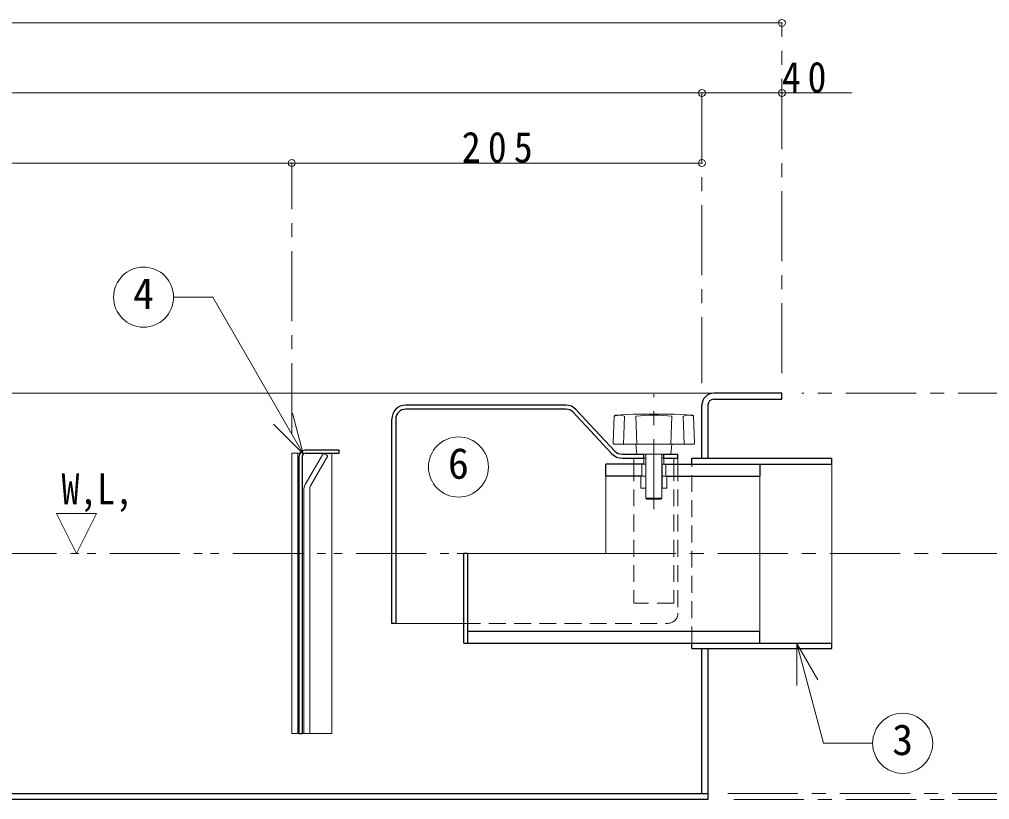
# Model space of a CAD drawing. Units: millimetres at full size, sheet at 1:7; details may follow other scales. Extents: x -1487 to 1348, y -983 to 984.
# Drawn here: x -120.9 to 363.9, y -728.5 to -338.7 of the extents above; entities that cross this region are included whole.
import ezdxf
from ezdxf.enums import TextEntityAlignment as Align

# ---------------------------------------------------------------- set-up
doc = ezdxf.new("R2010")
doc.units = ezdxf.units.MM
doc.header["$LTSCALE"] = 7
doc.header["$PDMODE"] = 32
doc.header["$PDSIZE"] = 3.5
for name, pattern in [('CHAIN1', [8, 5, -1, 1, -1]), ('DASHED1', [1.8, 1.2, -0.6]), ('DOUBLE_CHAIN1', [8.8, 5, -1, 0.6, -0.6, 0.6, -1])]:
    doc.linetypes.add(name, pattern=pattern)
doc.layers.add('0-A', color=4, linetype='Continuous', lineweight=9)
doc.styles.add('ＭＳ ゴシック', font='')
doc.styles.get('ＭＳ ゴシック').set_extended_font_data('MS Gothic')

msp = doc.modelspace()

# ---------------------------------------------------------------- linework, layer by layer
at = {"layer": '0-A'}
for p, q in [((-619.857, -340.487), (260.143, -340.487)), ((220.143, -375.487), (-579.857, -375.487)), ((295.143, -375.487), (220.143, -375.487)), ((-384.857, -410.487), (15.143, -410.487)), ((15.143, -410.487), (220.143, -410.487)), ((226.143, -525.487), (-576.857, -525.487)), ((18.143, -555.487), (19.295, -555.487)), ((35.143, -695.487), (35.143, -555.487)), ((192.143, -560.937), (192.043, -560.937)), ((200.243, -560.937), (200.143, -560.937)), ((172.143, -605.487), (172.143, -566.937)), ((103.143, -605.487), (172.143, -605.487)), ((18.143, -695.487), (18.893, -695.487)), ((20.393, -695.487), (21.143, -695.487)), ((24.143, -695.487), (35.143, -695.487))]:
    msp.add_line(p, q, dxfattribs=at)
at = {"layer": '0-A', "linetype": 'CHAIN1'}
for p, q in [((260.143, -515.487), (260.143, -340.487)), ((220.143, -375.487), (220.143, -520.487)), ((15.143, -545.487), (15.143, -410.487)), ((196.143, -583.437), (196.143, -525.937)), ((495.143, -525.487), (270.143, -525.487)), ((172.143, -605.487), (425.143, -605.487)), ((233.143, -725.487), (460.143, -725.487)), ((495.143, -728.487), (233.143, -728.487))]:
    msp.add_line(p, q, dxfattribs=at)
at = {"layer": '0-A', "color": 7, "lineweight": 18}
for p, q in [((-43.873, -477.479), (-24.253, -477.479)), ((20.945, -555.765), (-24.253, -477.479)), ((20.945, -555.765), (15.51, -535.481)), ((176.275, -536.871), (175.791, -550.419)), ((176.751, -536.39), (185.902, -535.949)), ((181.02, -550.937), (181.52, -536.937)), ((205.902, -535.937), (186.384, -535.937)), ((187.153, -536.937), (187.653, -550.937)), ((205.132, -536.937), (204.632, -550.937)), ((215.534, -536.39), (206.383, -535.949)), ((211.266, -550.937), (210.766, -536.937)), ((216.01, -536.871), (216.494, -550.419)), ((20.945, -555.765), (6.096, -540.916)), ((215.994, -550.937), (176.291, -550.937)), ((187.143, -550.937), (187.643, -555.937)), ((205.143, -550.937), (204.643, -555.937)), ((15.143, -555.487), (18.143, -555.487)), ((15.143, -695.487), (15.143, -555.487)), ((18.143, -555.487), (18.143, -695.487)), ((21.946, -571.095), (30.958, -555.487)), ((201.143, -555.937), (191.143, -555.937)), ((192.143, -577.937), (192.143, -555.937)), ((200.143, -577.937), (200.143, -555.937)), ((186.143, -560.937), (186.143, -557.937)), ((190.143, -566.937), (190.143, -560.937)), ((191.143, -557.937), (192.143, -557.937)), ((191.143, -557.937), (191.143, -560.937)), ((191.143, -560.937), (192.043, -560.937)), ((192.043, -572.937), (192.043, -560.937)), ((200.143, -557.937), (201.143, -557.937)), ((200.243, -560.937), (201.143, -560.937)), ((200.243, -572.937), (200.243, -560.937)), ((201.143, -557.937), (201.143, -560.937)), ((202.143, -566.937), (202.143, -560.937)), ((206.143, -560.937), (206.143, -557.937)), ((208.143, -560.937), (208.143, -557.937)), ((285.143, -650.387), (285.143, -560.937)), ((189.643, -572.937), (189.643, -566.937)), ((202.143, -566.937), (202.643, -566.937)), ((202.643, -572.937), (202.643, -566.937)), ((249.143, -644.387), (249.143, -566.937)), ((21.143, -695.487), (21.143, -574.095)), ((24.143, -573.291), (24.143, -695.487)), ((189.643, -572.937), (192.043, -572.937)), ((200.243, -572.937), (202.643, -572.937)), ((192.143, -577.937), (200.143, -577.937)), ((192.143, -577.937), (192.643, -578.437)), ((192.643, -578.437), (199.643, -578.437)), ((199.643, -578.437), (200.143, -577.937)), ((101.143, -640.437), (67.143, -640.437)), ((267.531, -650.55), (267.531, -671.55)), ((267.531, -650.55), (278.031, -668.737)), ((18.143, -695.487), (15.143, -695.487)), ((24.143, -695.487), (21.143, -695.487))]:
    msp.add_line(p, q, dxfattribs=at)
at = {"layer": '0-A', "color": 5, "lineweight": 25}
for p, q in [((260.143, -525.487), (226.143, -525.487)), ((152.113, -531.437), (72.143, -531.437)), ((220.143, -557.987), (220.143, -531.487)), ((223.143, -531.487), (223.143, -557.987)), ((152.113, -533.437), (72.143, -533.437)), ((155.758, -535.015), (175.203, -555.728)), ((176.661, -554.359), (157.216, -533.646)), ((65.143, -640.437), (65.143, -538.437)), ((67.143, -538.437), (67.143, -640.437)), ((18.893, -695.487), (18.893, -556.987)), ((20.393, -556.987), (20.393, -695.487)), ((21.833, -555.487), (38.893, -555.487)), ((38.893, -553.987), (21.893, -553.987)), ((38.893, -555.487), (38.893, -553.987)), ((180.307, -555.937), (191.143, -555.937)), ((191.143, -557.937), (191.143, -555.937)), ((201.143, -555.937), (208.143, -555.937)), ((201.143, -557.937), (201.143, -555.937)), ((208.143, -557.937), (208.143, -555.937)), ((172.143, -566.937), (172.143, -560.937)), ((191.143, -560.937), (172.143, -560.937)), ((180.307, -557.937), (191.143, -557.937)), ((201.143, -557.937), (208.143, -557.937)), ((215.143, -557.987), (285.143, -557.987)), ((215.143, -560.937), (215.143, -557.987)), ((249.143, -560.937), (249.143, -566.937)), ((190.143, -566.937), (172.143, -566.937)), ((202.643, -566.937), (249.143, -566.937)), ((103.143, -605.487), (101.143, -605.487)), ((101.143, -650.387), (101.143, -605.487)), ((103.143, -650.387), (103.143, -605.662)), ((67.143, -640.437), (65.143, -640.437)), ((103.143, -644.387), (249.143, -644.387)), ((249.143, -650.387), (249.143, -644.387)), ((101.143, -650.387), (285.143, -650.387)), ((215.143, -652.987), (215.143, -650.387)), ((215.143, -652.987), (285.143, -652.987)), ((220.143, -725.487), (220.143, -652.987)), ((223.143, -652.987), (223.143, -728.487)), ((285.143, -652.987), (285.143, -650.387)), ((18.893, -695.487), (20.393, -695.487)), ((-582.857, -725.487), (223.143, -725.487))]:
    msp.add_line(p, q, dxfattribs=at)
at = {"layer": '0-A', "linetype": 'DASHED1'}
for p, q in [((186.143, -560.937), (186.143, -630.437)), ((206.143, -560.937), (206.143, -630.437)), ((208.143, -560.937), (208.143, -635.437)), ((190.143, -566.937), (192.143, -566.937)), ((200.143, -566.937), (202.143, -566.937)), ((192.143, -572.937), (192.043, -572.937)), ((200.243, -572.937), (200.143, -572.937)), ((206.119, -630.437), (186.119, -630.437)), ((101.143, -640.437), (203.119, -640.437))]:
    msp.add_line(p, q, dxfattribs=at)
at = {"layer": '0-A', "color": 7, "linetype": 'DASHED1', "lineweight": 18}
msp.add_line((215.143, -650.387), (215.143, -560.937), dxfattribs=at)
at = {"layer": '0-A', "linetype": 'DOUBLE_CHAIN1'}
msp.add_line((-568.607, -605.487), (101.143, -605.487), dxfattribs=at)
at = {"layer": '0-A', "color": 5, "lineweight": 25}
for points in [[(226.143, -528.487), (260.143, -528.487), (260.143, -525.487)], [(201.143, -560.937), (285.143, -560.937), (285.143, -557.987)], [(223.143, -728.487), (-582.857, -728.487), (-582.857, -596.987)]]:
    msp.add_lwpolyline(points, dxfattribs=at)
at = {"layer": '0-A', "color": 7, "lineweight": 18}
for points in [[(30.958, -555.487), (33.208, -556.786), (24.545, -571.791)], [(267.531, -650.55), (280.881, -700.373), (305.474, -700.373)]]:
    msp.add_lwpolyline(points, dxfattribs=at)
at = {"layer": '0-A'}
msp.add_lwpolyline([(-92.376, -605.531), (-82.376, -585.531), (-102.376, -585.531)], close=True, dxfattribs=at)
at = {"layer": '0-A', "color": 7, "lineweight": 18}
for centre in [(-58.873, -477.479), (98.468, -562.34), (320.474, -700.373)]:
    msp.add_circle(centre, 15, dxfattribs=at)
at = {"layer": '0-A', "color": 5, "lineweight": 25}
for centre, radius, start, end in [((226.143, -531.487), 6, 90, 180), ((226.143, -531.487), 3, 90, 180), ((72.143, -538.437), 7, 90, 180), ((152.113, -538.437), 7, 43.19126, 90), ((72.143, -538.437), 5, 90, 180), ((152.113, -538.437), 5, 43.19126, 90), ((21.893, -556.987), 3, 92.27697, 180), ((21.893, -556.987), 1.5, 92.27697, 180), ((180.307, -550.937), 7, 223.19126, 270), ((180.307, -550.937), 5, 223.19126, 270)]:
    msp.add_arc(centre, radius, start, end, dxfattribs=at)
at = {"layer": '0-A', "color": 7, "lineweight": 18}
for centre, radius, start, end in [((178.896, -543.569), 7.132, 68.41749, 111.58251), ((176.775, -536.889), 0.5, 92.76051, 177.95459), ((186.384, -545.937), 10, 90, 92.76051), ((196.143, -617.492), 81.055, 83.6327, 96.3673), ((205.902, -545.937), 10, 87.23949, 90), ((213.389, -543.569), 7.132, 68.41749, 111.58251), ((215.51, -536.889), 0.5, 2.04541, 87.23949), ((176.291, -550.437), 0.5, 177.95459, 270), ((215.994, -550.437), 0.5, 270, 2.04541), ((21.893, -556.987), 3, 90, 92.27697), ((27.143, -574.095), 6, 150, 180), ((27.143, -573.291), 3, 150, 180)]:
    msp.add_arc(centre, radius, start, end, dxfattribs=at)
at = {"layer": '0-A', "linetype": 'DASHED1'}
msp.add_arc((203.143, -635.437), 5, 270, 0, dxfattribs=at)
at = {"layer": '0-A'}
for p in [(260.143, -340.487), (220.143, -375.487), (260.143, -375.487), (15.143, -410.487), (220.143, -410.487)]:
    msp.add_point(p, dxfattribs=at)

# ---------------------------------------------------------------- texts
at = {"layer": '0-A', "color": 7, "style": 'ＭＳ ゴシック'}
for s, p in [('4', (-64.123, -487.979)), ('6', (93.218, -572.84)), ('3', (315.224, -710.873))]:
    msp.add_text(s, height=15.4, dxfattribs=at).set_placement(p, align=Align.BOTTOM_LEFT)
at = {"layer": '0-A', "color": 7, "style": 'ＭＳ ゴシック', "width": 0.85}
msp.add_text('W,L,', height=15.4, dxfattribs=at).set_placement((-99.876, -585.531), align=Align.BOTTOM_LEFT)
at = {"layer": '0-A', "color": 7, "char_height": 15.4, "attachment_point": 7, "style": 'ＭＳ ゴシック'}
for s, insert in [('\\T1.36;\\W0.9;40', (260.143, -375.487)), ('\\T1.38;\\W0.9;205', (100.143, -410.487))]:
    msp.add_mtext(s, dxfattribs=dict(at, insert=insert))

doc.saveas('drawing.dxf')
